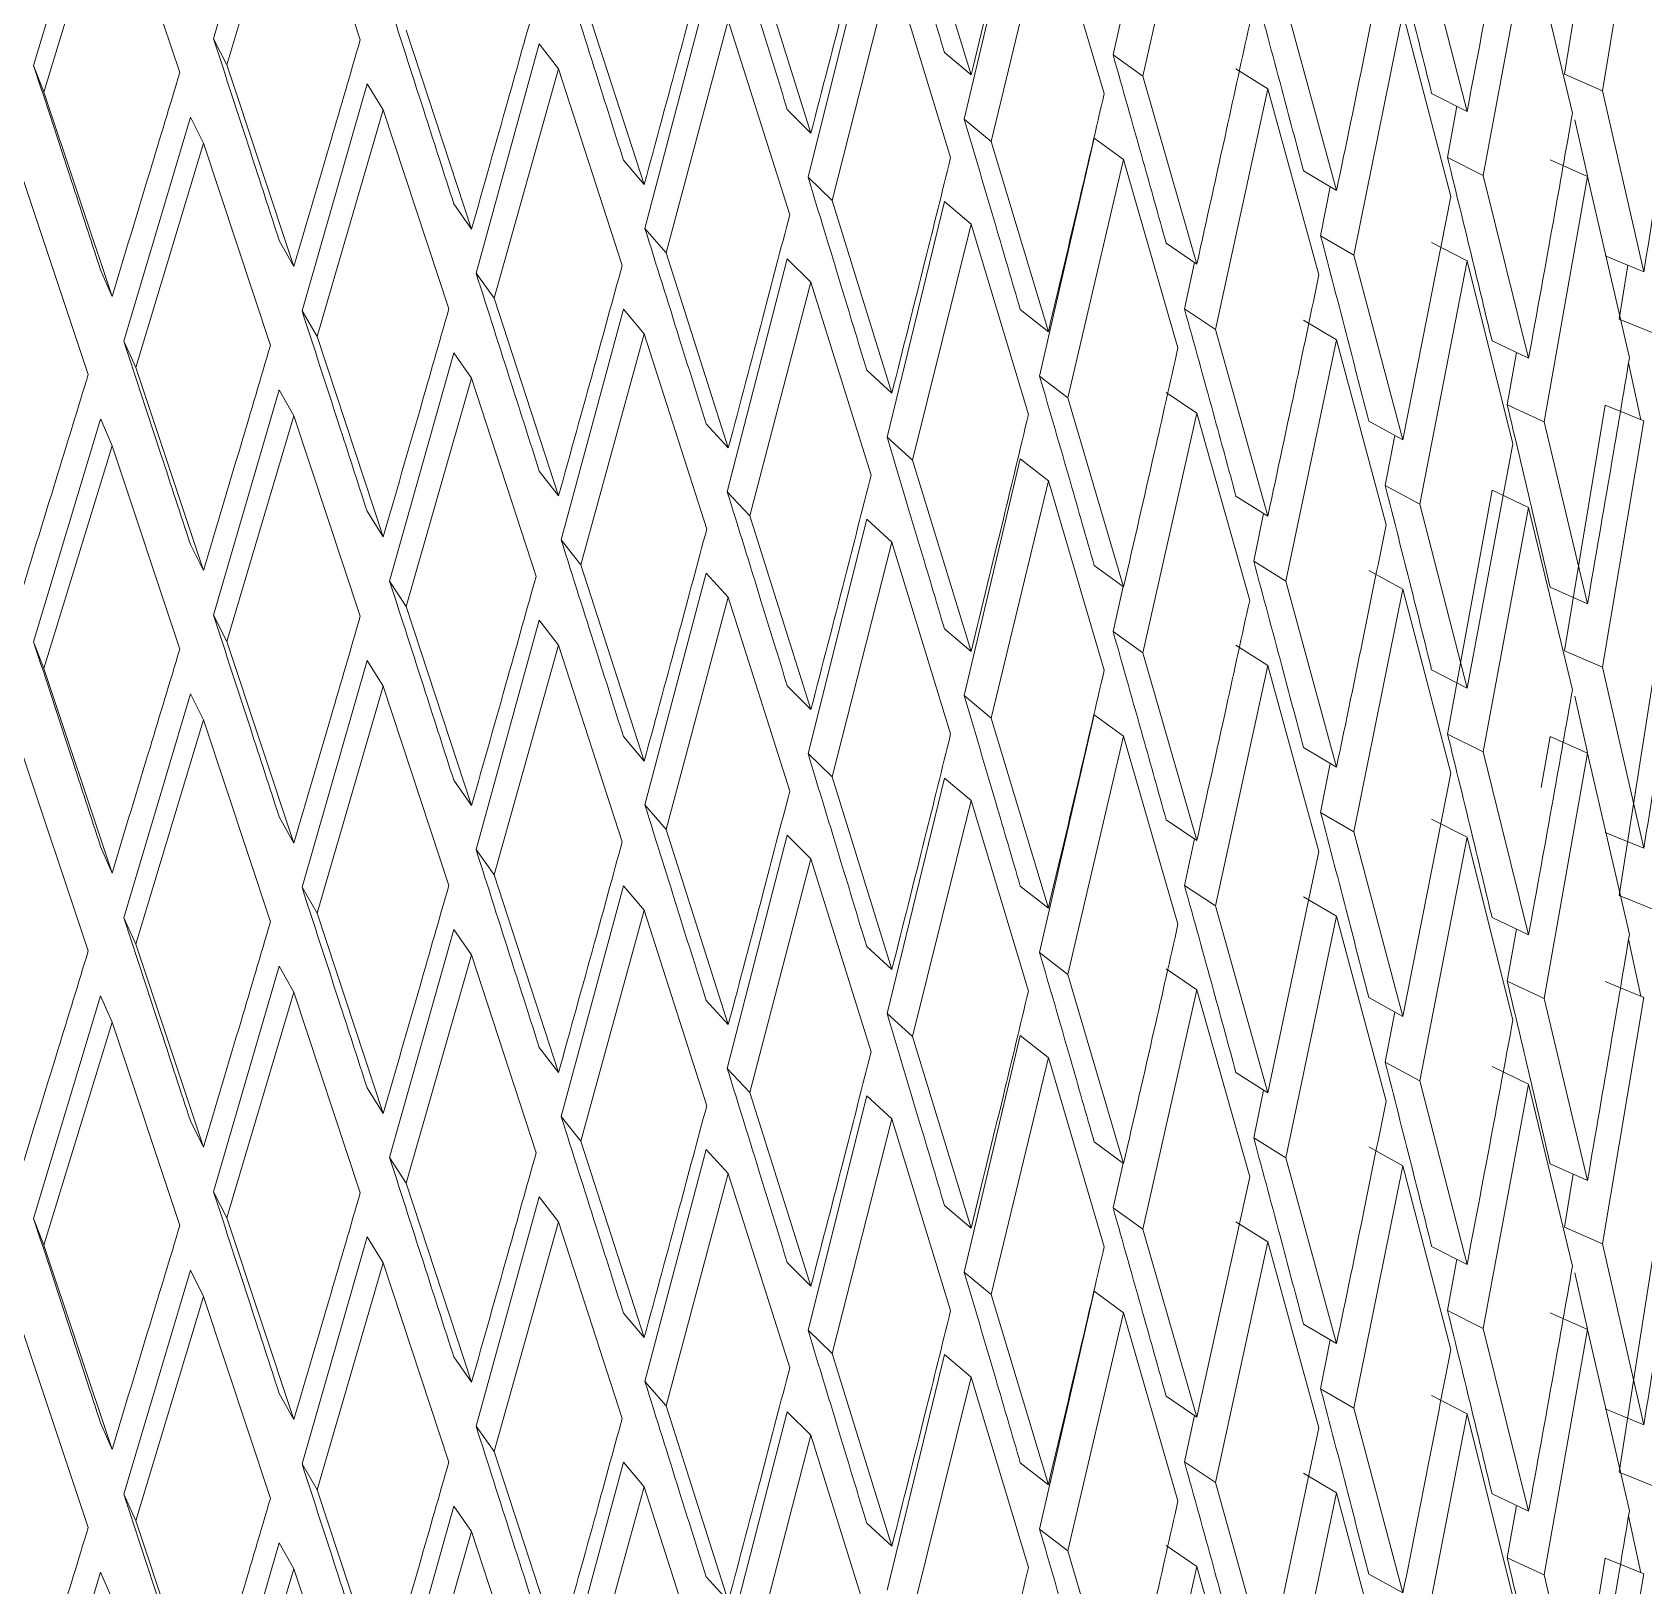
# Model space of a CAD drawing. Header units: centimetres. Extents: x -13594 to 4017, y -3206 to 1780.
# Drawn here: x 760.57 to 772.21, y -2015.4 to -2004.18 of the extents above; entities that cross this region are included whole.
import ezdxf

# ---------------------------------------------------------------- set-up
doc = ezdxf.new("R2010")
doc.units = ezdxf.units.CM

msp = doc.modelspace()

# ---------------------------------------------------------------- linework, layer by layer
at = {"color": 7, "linetype": 'Continuous', "lineweight": 0}
for p, q in [((761.876, -2004.225), (762.351, -2002.596)), ((760.576, -2004.418), (761.06, -2002.809)), ((762.457, -2002.783), (761.973, -2004.414)), ((762.937, -2004.233), (762.457, -2002.783)), ((768.983, -2002.766), (768.592, -2004.496)), ((772.213, -2002.821), (771.914, -2004.601)), ((761.143, -2003), (760.649, -2004.611)), ((761.633, -2004.47), (761.143, -2003)), ((766.929, -2003.104), (767.351, -2004.487)), ((767.302, -2004.806), (767.707, -2003.095)), ((767.91, -2003.254), (767.497, -2004.968)), ((768.314, -2004.622), (767.909, -2003.254)), ((770.595, -2003.423), (770.936, -2004.751)), ((765.753, -2003.507), (766.194, -2004.907)), ((766.173, -2005.225), (766.597, -2003.531)), ((771.381, -2003.447), (771.053, -2005.213)), ((771.698, -2004.763), (771.381, -2003.447)), ((766.779, -2003.698), (766.347, -2005.394)), ((767.204, -2005.083), (766.779, -2003.698)), ((764.531, -2003.86), (764.989, -2005.279)), ((764.994, -2005.596), (765.436, -2003.92)), ((769.626, -2003.98), (769.993, -2005.322)), ((765.597, -2004.094), (765.148, -2005.773)), ((766.041, -2005.497), (765.597, -2004.094)), ((768.378, -2004.342), (768.45, -2004.018)), ((770.473, -2004.037), (770.119, -2005.79)), ((770.818, -2005.366), (770.473, -2004.037)), ((771.641, -2004.482), (771.704, -2004.097)), ((761.876, -2004.225), (761.973, -2004.414)), ((763.269, -2004.163), (763.741, -2005.601)), ((763.774, -2005.919), (764.231, -2004.261)), ((764.37, -2004.442), (764.231, -2004.261)), ((767.351, -2004.487), (767.159, -2004.324)), ((768.378, -2004.342), (768.592, -2004.496)), ((760.576, -2004.418), (760.65, -2004.611)), ((761.973, -2004.414), (762.457, -2005.871)), ((764.37, -2004.442), (763.905, -2006.101)), ((764.83, -2005.863), (764.37, -2004.442)), ((769.496, -2004.588), (769.266, -2004.442)), ((762.516, -2006.191), (762.986, -2004.552)), ((763.103, -2004.738), (762.986, -2004.552)), ((768.592, -2004.496), (768.983, -2005.854)), ((769.496, -2004.588), (769.117, -2006.326)), ((769.866, -2005.932), (769.496, -2004.588)), ((771.641, -2004.482), (771.914, -2004.601)), ((760.649, -2004.611), (761.143, -2006.088)), ((770.936, -2004.751), (770.68, -2004.62)), ((771.914, -2004.601), (772.213, -2005.909)), ((761.229, -2006.411), (761.709, -2004.792)), ((761.803, -2004.981), (761.709, -2004.792)), ((763.103, -2004.738), (762.625, -2006.378)), ((763.577, -2006.178), (763.103, -2004.738)), ((766.194, -2004.907), (766.023, -2004.736)), ((767.302, -2004.806), (767.497, -2004.968)), ((770.795, -2005.084), (770.863, -2004.713)), ((771.715, -2004.811), (771.807, -2005.217)), ((767.847, -2006.663), (768.242, -2004.944)), ((768.454, -2005.099), (768.242, -2004.944)), ((761.803, -2004.981), (761.314, -2006.602)), ((762.288, -2006.441), (761.803, -2004.981)), ((767.497, -2004.968), (767.91, -2006.342)), ((760.971, -2006.651), (760.477, -2005.171)), ((764.989, -2005.279), (764.839, -2005.102)), ((768.454, -2005.099), (768.052, -2006.821)), ((768.847, -2006.458), (768.454, -2005.099)), ((770.795, -2005.084), (771.053, -2005.213)), ((771.807, -2005.221), (771.536, -2005.101)), ((766.173, -2005.225), (766.347, -2005.394)), ((769.993, -2005.322), (769.754, -2005.181)), ((771.053, -2005.213), (771.381, -2006.534)), ((771.807, -2005.221), (771.493, -2006.994)), ((772.11, -2006.531), (771.807, -2005.221)), ((766.347, -2005.394), (766.779, -2006.786)), ((766.744, -2007.104), (767.159, -2005.402)), ((767.351, -2005.565), (767.159, -2005.402)), ((769.878, -2005.65), (769.948, -2005.296)), ((770.473, -2007.124), (770.818, -2005.366)), ((763.741, -2005.601), (763.613, -2005.418)), ((764.994, -2005.596), (765.148, -2005.773)), ((767.351, -2005.565), (766.929, -2007.27)), ((767.766, -2006.941), (767.351, -2005.565)), ((762.457, -2005.871), (762.351, -2005.683)), ((768.983, -2005.854), (768.762, -2005.703)), ((769.878, -2005.65), (770.119, -2005.79)), ((770.936, -2005.829), (770.68, -2005.698)), ((765.148, -2005.773), (765.597, -2007.182)), ((765.589, -2007.5), (766.023, -2005.815)), ((766.194, -2005.985), (766.023, -2005.815)), ((768.894, -2006.177), (768.966, -2005.842)), ((770.119, -2005.79), (770.473, -2007.124)), ((770.936, -2005.829), (770.595, -2007.589)), ((771.267, -2007.152), (770.936, -2005.829)), ((772.213, -2005.909), (771.935, -2005.794)), ((772.035, -2006.251), (772.097, -2005.861)), ((761.143, -2006.088), (761.06, -2005.896)), ((763.774, -2005.919), (763.905, -2006.101)), ((766.194, -2005.985), (765.753, -2007.673)), ((766.629, -2007.379), (766.194, -2005.985)), ((763.905, -2006.101), (764.37, -2007.529)), ((762.516, -2006.191), (762.625, -2006.378)), ((764.389, -2007.847), (764.839, -2006.18)), ((764.989, -2006.357), (764.839, -2006.18)), ((767.91, -2006.342), (767.707, -2006.183)), ((768.894, -2006.177), (769.117, -2006.326)), ((769.117, -2006.326), (769.496, -2007.676)), ((769.993, -2006.4), (769.754, -2006.259)), ((772.035, -2006.251), (772.315, -2006.364)), ((761.229, -2006.411), (761.314, -2006.602)), ((762.625, -2006.378), (763.103, -2007.825)), ((764.989, -2006.357), (764.531, -2008.026)), ((765.441, -2007.769), (764.989, -2006.357)), ((769.993, -2006.4), (769.626, -2008.146)), ((770.351, -2007.737), (769.993, -2006.4)), ((771.381, -2006.534), (771.117, -2006.409)), ((763.149, -2008.144), (763.613, -2006.496)), ((763.741, -2006.679), (763.613, -2006.496)), ((771.227, -2006.87), (771.293, -2006.493)), ((772.104, -2006.567), (772.192, -2006.978)), ((761.314, -2006.602), (761.803, -2008.069)), ((763.741, -2006.679), (763.269, -2008.329)), ((764.208, -2008.11), (763.741, -2006.679)), ((766.779, -2006.786), (766.597, -2006.619)), ((767.847, -2006.663), (768.052, -2006.821)), ((761.876, -2008.391), (762.351, -2006.762)), ((762.457, -2006.949), (762.351, -2006.762)), ((768.983, -2006.932), (768.762, -2006.781)), ((768.052, -2006.821), (768.454, -2008.186)), ((771.227, -2006.87), (771.493, -2006.994)), ((771.641, -2008.648), (771.935, -2006.872)), ((772.213, -2006.987), (771.935, -2006.872)), ((760.576, -2008.584), (761.06, -2006.975)), ((761.143, -2007.166), (761.061, -2006.975)), ((762.457, -2006.949), (761.973, -2008.58)), ((762.937, -2008.399), (762.457, -2006.949)), ((765.597, -2007.182), (765.436, -2007.008)), ((768.983, -2006.932), (768.592, -2008.662)), ((769.365, -2008.284), (768.983, -2006.932)), ((770.473, -2007.124), (770.226, -2006.988)), ((771.493, -2006.994), (771.807, -2008.309)), ((772.213, -2006.987), (771.914, -2008.767)), ((766.744, -2007.104), (766.929, -2007.27)), ((770.345, -2007.454), (770.414, -2007.092)), ((770.936, -2008.917), (771.267, -2007.152)), ((761.143, -2007.166), (760.649, -2008.777)), ((761.633, -2008.636), (761.143, -2007.166)), ((766.929, -2007.27), (767.351, -2008.653)), ((767.302, -2008.972), (767.707, -2007.261)), ((767.91, -2007.42), (767.707, -2007.261)), ((764.37, -2007.529), (764.231, -2007.349)), ((765.589, -2007.5), (765.753, -2007.673)), ((767.91, -2007.42), (767.497, -2009.134)), ((768.314, -2008.788), (767.91, -2007.42)), ((770.345, -2007.454), (770.595, -2007.589)), ((770.795, -2009.25), (771.117, -2007.487)), ((771.381, -2007.613), (771.117, -2007.487)), ((769.496, -2007.676), (769.266, -2007.53)), ((770.595, -2007.589), (770.936, -2008.917)), ((771.381, -2007.613), (771.053, -2009.379)), ((771.698, -2008.929), (771.381, -2007.613)), ((763.103, -2007.825), (762.986, -2007.64)), ((765.753, -2007.673), (766.194, -2009.073)), ((766.173, -2009.391), (766.597, -2007.697)), ((766.779, -2007.864), (766.597, -2007.697)), ((769.394, -2008.001), (769.465, -2007.656)), ((764.389, -2007.847), (764.531, -2008.026)), ((761.803, -2008.069), (761.709, -2007.879)), ((766.779, -2007.864), (766.347, -2009.56)), ((767.204, -2009.249), (766.779, -2007.864)), ((764.531, -2008.026), (764.989, -2009.445)), ((764.994, -2009.762), (765.436, -2008.086)), ((765.597, -2008.26), (765.436, -2008.086)), ((768.454, -2008.186), (768.242, -2008.031)), ((769.394, -2008.001), (769.626, -2008.146)), ((770.473, -2008.203), (770.226, -2008.067)), ((763.149, -2008.144), (763.269, -2008.329)), ((768.378, -2008.508), (768.45, -2008.184)), ((769.626, -2008.146), (769.993, -2009.488)), ((770.473, -2008.203), (770.119, -2009.956)), ((770.818, -2009.532), (770.473, -2008.203)), ((771.807, -2008.309), (771.536, -2008.189)), ((765.597, -2008.26), (765.148, -2009.939)), ((766.041, -2009.663), (765.597, -2008.26)), ((761.876, -2008.391), (761.973, -2008.58)), ((763.269, -2008.329), (763.741, -2009.767)), ((763.774, -2010.085), (764.231, -2008.427)), ((764.37, -2008.608), (764.231, -2008.427)), ((767.351, -2008.653), (767.159, -2008.49)), ((768.378, -2008.508), (768.592, -2008.662)), ((760.576, -2008.584), (760.65, -2008.777)), ((761.973, -2008.58), (762.457, -2010.037)), ((764.37, -2008.608), (763.905, -2010.267)), ((764.83, -2010.029), (764.37, -2008.608)), ((768.592, -2008.662), (768.983, -2010.02)), ((769.496, -2008.754), (769.266, -2008.608)), ((771.641, -2008.648), (771.914, -2008.767)), ((772.035, -2010.417), (772.315, -2008.636)), ((760.649, -2008.777), (761.143, -2010.254)), ((762.516, -2010.357), (762.986, -2008.718)), ((763.103, -2008.904), (762.986, -2008.718)), ((769.496, -2008.754), (769.117, -2010.492)), ((769.866, -2010.098), (769.496, -2008.754)), ((770.936, -2008.917), (770.68, -2008.786)), ((771.914, -2008.767), (772.213, -2010.075)), ((763.103, -2008.904), (762.625, -2010.544)), ((763.577, -2010.344), (763.103, -2008.904)), ((766.194, -2009.073), (766.023, -2008.902)), ((761.229, -2010.577), (761.709, -2008.958)), ((761.803, -2009.147), (761.709, -2008.958)), ((767.302, -2008.972), (767.497, -2009.134)), ((771.715, -2008.977), (771.807, -2009.383)), ((767.497, -2009.134), (767.91, -2010.508)), ((767.847, -2010.829), (768.242, -2009.11)), ((768.454, -2009.265), (768.242, -2009.11)), ((761.803, -2009.147), (761.314, -2010.768)), ((762.288, -2010.607), (761.803, -2009.147)), ((770.795, -2009.25), (771.053, -2009.379)), ((760.971, -2010.817), (760.477, -2009.337)), ((764.989, -2009.445), (764.839, -2009.268)), ((768.454, -2009.265), (768.052, -2010.987)), ((768.847, -2010.624), (768.454, -2009.265)), ((769.993, -2009.488), (769.754, -2009.347)), ((771.471, -2009.636), (771.536, -2009.267)), ((771.807, -2009.387), (771.536, -2009.267)), ((766.173, -2009.391), (766.347, -2009.56)), ((769.878, -2009.816), (769.948, -2009.462)), ((771.053, -2009.379), (771.381, -2010.7)), ((771.807, -2009.387), (771.493, -2011.16)), ((772.11, -2010.697), (771.807, -2009.387)), ((763.741, -2009.767), (763.613, -2009.584)), ((766.347, -2009.56), (766.779, -2010.952)), ((766.744, -2011.27), (767.159, -2009.568)), ((767.351, -2009.731), (767.159, -2009.568)), ((770.473, -2011.29), (770.818, -2009.532)), ((764.994, -2009.762), (765.148, -2009.939)), ((767.351, -2009.731), (766.929, -2011.436)), ((767.766, -2011.107), (767.351, -2009.731)), ((769.878, -2009.816), (770.119, -2009.956)), ((762.457, -2010.037), (762.351, -2009.849)), ((765.148, -2009.939), (765.597, -2011.348)), ((768.983, -2010.02), (768.762, -2009.869)), ((770.936, -2009.995), (770.68, -2009.864)), ((761.143, -2010.254), (761.06, -2010.062)), ((765.589, -2011.666), (766.023, -2009.981)), ((766.194, -2010.151), (766.023, -2009.981)), ((768.894, -2010.343), (768.966, -2010.008)), ((770.119, -2009.956), (770.473, -2011.29)), ((770.936, -2009.995), (770.595, -2011.755)), ((771.267, -2011.318), (770.936, -2009.995)), ((772.213, -2010.075), (771.935, -2009.96)), ((763.774, -2010.085), (763.905, -2010.267)), ((766.194, -2010.151), (765.753, -2011.839)), ((766.629, -2011.545), (766.194, -2010.151)), ((769.496, -2011.842), (769.866, -2010.098)), ((763.905, -2010.267), (764.37, -2011.695)), ((762.516, -2010.357), (762.625, -2010.544)), ((764.389, -2012.013), (764.839, -2010.346)), ((764.989, -2010.523), (764.839, -2010.346)), ((767.91, -2010.508), (767.707, -2010.349)), ((768.894, -2010.343), (769.117, -2010.492)), ((772.035, -2010.417), (772.315, -2010.53)), ((764.989, -2010.523), (764.531, -2012.192)), ((765.441, -2011.935), (764.989, -2010.523)), ((769.117, -2010.492), (769.496, -2011.842)), ((769.993, -2010.566), (769.754, -2010.425)), ((761.229, -2010.577), (761.314, -2010.768)), ((762.625, -2010.544), (763.103, -2011.991)), ((769.993, -2010.566), (769.626, -2012.312)), ((770.351, -2011.903), (769.993, -2010.566)), ((771.381, -2010.7), (771.117, -2010.575)), ((761.314, -2010.768), (761.803, -2012.235)), ((763.149, -2012.31), (763.613, -2010.662)), ((763.741, -2010.845), (763.613, -2010.662)), ((771.227, -2011.036), (771.293, -2010.659)), ((772.104, -2010.733), (772.192, -2011.144)), ((763.741, -2010.845), (763.269, -2012.495)), ((764.208, -2012.276), (763.741, -2010.845)), ((766.779, -2010.952), (766.597, -2010.785)), ((767.847, -2010.829), (768.052, -2010.987)), ((761.876, -2012.557), (762.351, -2010.928)), ((762.457, -2011.115), (762.351, -2010.928)), ((768.052, -2010.987), (768.454, -2012.352)), ((768.983, -2011.098), (768.762, -2010.947)), ((762.457, -2011.115), (761.973, -2012.746)), ((762.937, -2012.565), (762.457, -2011.115)), ((768.983, -2011.098), (768.592, -2012.828)), ((769.365, -2012.45), (768.983, -2011.098)), ((771.227, -2011.036), (771.493, -2011.16)), ((772.213, -2011.153), (771.935, -2011.038)), ((760.576, -2012.75), (761.06, -2011.141)), ((761.143, -2011.332), (761.06, -2011.141)), ((765.597, -2011.348), (765.436, -2011.174)), ((770.473, -2011.29), (770.226, -2011.154)), ((771.493, -2011.16), (771.807, -2012.475)), ((772.213, -2011.153), (771.914, -2012.933)), ((761.143, -2011.332), (760.649, -2012.943)), ((761.633, -2012.802), (761.143, -2011.332)), ((766.744, -2011.27), (766.929, -2011.436)), ((770.345, -2011.621), (770.414, -2011.258)), ((766.929, -2011.436), (767.351, -2012.819)), ((767.302, -2013.138), (767.707, -2011.427)), ((767.909, -2011.586), (767.707, -2011.427)), ((764.37, -2011.695), (764.231, -2011.515)), ((765.589, -2011.666), (765.753, -2011.839)), ((767.91, -2011.586), (767.497, -2013.3)), ((768.314, -2012.954), (767.91, -2011.586)), ((769.496, -2011.842), (769.266, -2011.696)), ((770.345, -2011.621), (770.595, -2011.755)), ((771.381, -2011.779), (771.117, -2011.653)), ((763.103, -2011.991), (762.986, -2011.806)), ((770.595, -2011.755), (770.936, -2013.083)), ((771.381, -2011.779), (771.053, -2013.545)), ((771.698, -2013.094), (771.381, -2011.779)), ((765.753, -2011.839), (766.194, -2013.239)), ((766.173, -2013.557), (766.597, -2011.863)), ((766.779, -2012.03), (766.597, -2011.863)), ((769.394, -2012.167), (769.465, -2011.822)), ((761.803, -2012.235), (761.709, -2012.045)), ((764.389, -2012.013), (764.531, -2012.192)), ((766.779, -2012.03), (766.347, -2013.726)), ((767.204, -2013.415), (766.779, -2012.03)), ((764.531, -2012.192), (764.989, -2013.611)), ((764.994, -2013.928), (765.436, -2012.252)), ((765.597, -2012.426), (765.436, -2012.252)), ((768.454, -2012.352), (768.242, -2012.197)), ((769.394, -2012.167), (769.626, -2012.312)), ((770.473, -2012.369), (770.226, -2012.233)), ((763.149, -2012.31), (763.269, -2012.495)), ((768.378, -2012.674), (768.45, -2012.35)), ((769.626, -2012.312), (769.993, -2013.654)), ((770.473, -2012.369), (770.119, -2014.122)), ((770.818, -2013.698), (770.473, -2012.369)), ((771.807, -2012.475), (771.536, -2012.355)), ((763.269, -2012.495), (763.741, -2013.933)), ((765.597, -2012.426), (765.148, -2014.105)), ((766.041, -2013.829), (765.597, -2012.426)), ((768.983, -2014.185), (769.365, -2012.45)), ((771.641, -2012.814), (771.704, -2012.429)), ((761.876, -2012.557), (761.973, -2012.746)), ((763.774, -2014.251), (764.231, -2012.593)), ((764.37, -2012.774), (764.231, -2012.593)), ((761.973, -2012.746), (762.457, -2014.203)), ((767.351, -2012.819), (767.159, -2012.656)), ((768.378, -2012.674), (768.592, -2012.828)), ((760.576, -2012.75), (760.649, -2012.943)), ((764.37, -2012.774), (763.905, -2014.433)), ((764.83, -2014.195), (764.37, -2012.774)), ((768.592, -2012.828), (768.983, -2014.185)), ((769.496, -2012.92), (769.266, -2012.774)), ((771.641, -2012.814), (771.914, -2012.933)), ((772.035, -2014.583), (772.315, -2012.802)), ((760.649, -2012.943), (761.143, -2014.42)), ((762.516, -2014.523), (762.986, -2012.884)), ((763.103, -2013.07), (762.986, -2012.884)), ((769.496, -2012.92), (769.117, -2014.658)), ((769.866, -2014.264), (769.496, -2012.92)), ((770.936, -2013.083), (770.68, -2012.952)), ((771.914, -2012.933), (772.213, -2014.241)), ((763.103, -2013.07), (762.625, -2014.71)), ((763.577, -2014.51), (763.103, -2013.07)), ((766.194, -2013.239), (766.023, -2013.068)), ((770.795, -2013.416), (770.863, -2013.045)), ((761.229, -2014.743), (761.709, -2013.124)), ((761.803, -2013.313), (761.709, -2013.124)), ((767.302, -2013.138), (767.497, -2013.3)), ((771.715, -2013.143), (771.807, -2013.549)), ((761.803, -2013.313), (761.314, -2014.934)), ((762.288, -2014.773), (761.803, -2013.313)), ((767.497, -2013.3), (767.91, -2014.674)), ((767.847, -2014.995), (768.242, -2013.276)), ((768.454, -2013.431), (768.242, -2013.276)), ((764.989, -2013.611), (764.839, -2013.434)), ((768.454, -2013.431), (768.052, -2015.153)), ((768.847, -2014.79), (768.454, -2013.431)), ((770.795, -2013.416), (771.053, -2013.545)), ((771.807, -2013.553), (771.536, -2013.433)), ((760.971, -2014.983), (760.477, -2013.503)), ((766.173, -2013.557), (766.347, -2013.726)), ((769.993, -2013.654), (769.754, -2013.513)), ((771.053, -2013.545), (771.381, -2014.866)), ((771.807, -2013.553), (771.493, -2015.326)), ((772.11, -2014.863), (771.807, -2013.553)), ((769.878, -2013.982), (769.948, -2013.628)), ((763.741, -2013.933), (763.613, -2013.75)), ((766.347, -2013.726), (766.779, -2015.118)), ((766.744, -2015.436), (767.159, -2013.734)), ((767.351, -2013.897), (767.159, -2013.734)), ((767.351, -2013.897), (766.929, -2015.602)), ((767.766, -2015.273), (767.351, -2013.897)), ((762.457, -2014.203), (762.351, -2014.015)), ((764.994, -2013.928), (765.148, -2014.105)), ((769.878, -2013.982), (770.119, -2014.122)), ((765.148, -2014.105), (765.597, -2015.514)), ((768.983, -2014.185), (768.762, -2014.035)), ((770.119, -2014.122), (770.473, -2015.456)), ((770.936, -2014.161), (770.68, -2014.03)), ((772.213, -2014.241), (771.935, -2014.126)), ((761.143, -2014.42), (761.06, -2014.228)), ((763.774, -2014.251), (763.905, -2014.433)), ((765.589, -2015.832), (766.023, -2014.147)), ((766.194, -2014.317), (766.023, -2014.147)), ((768.894, -2014.509), (768.966, -2014.174)), ((770.936, -2014.161), (770.595, -2015.921)), ((771.267, -2015.484), (770.936, -2014.161)), ((766.194, -2014.317), (765.753, -2016.005)), ((766.629, -2015.711), (766.194, -2014.317)), ((769.496, -2016.008), (769.866, -2014.264)), ((763.905, -2014.433), (764.37, -2015.861)), ((762.516, -2014.523), (762.625, -2014.71)), ((764.389, -2016.179), (764.839, -2014.512)), ((764.989, -2014.689), (764.839, -2014.512)), ((767.91, -2014.674), (767.707, -2014.515)), ((768.894, -2014.509), (769.117, -2014.658)), ((769.993, -2014.732), (769.754, -2014.591)), ((772.035, -2014.583), (772.315, -2014.696)), ((762.625, -2014.71), (763.103, -2016.157)), ((764.989, -2014.689), (764.531, -2016.358)), ((765.441, -2016.101), (764.989, -2014.689)), ((769.117, -2014.658), (769.496, -2016.008)), ((761.229, -2014.743), (761.314, -2014.934)), ((763.149, -2016.476), (763.613, -2014.828)), ((763.741, -2015.011), (763.613, -2014.828)), ((769.993, -2014.732), (769.626, -2016.478)), ((770.351, -2016.069), (769.993, -2014.732)), ((771.381, -2014.866), (771.117, -2014.741)), ((771.227, -2015.202), (771.293, -2014.825)), ((761.314, -2014.934), (761.803, -2016.401)), ((766.779, -2015.118), (766.597, -2014.951)), ((772.104, -2014.899), (772.192, -2015.31)), ((763.741, -2015.011), (763.269, -2016.661)), ((764.208, -2016.442), (763.741, -2015.011)), ((767.847, -2014.995), (768.052, -2015.153)), ((761.876, -2016.723), (762.351, -2015.094)), ((762.457, -2015.281), (762.351, -2015.094)), ((768.052, -2015.153), (768.454, -2016.518)), ((768.983, -2015.264), (768.762, -2015.113)), ((760.576, -2016.916), (761.06, -2015.307)), ((761.143, -2015.498), (761.06, -2015.307)), ((762.457, -2015.281), (761.973, -2016.912)), ((762.937, -2016.731), (762.457, -2015.281)), ((768.983, -2015.264), (768.592, -2016.994)), ((769.365, -2016.616), (768.983, -2015.264)), ((771.227, -2015.202), (771.493, -2015.326)), ((771.641, -2016.98), (771.935, -2015.204)), ((772.213, -2015.319), (771.935, -2015.204)), ((765.597, -2015.514), (765.436, -2015.34)), ((770.473, -2015.456), (770.226, -2015.32)), ((771.493, -2015.326), (771.807, -2016.641)), ((772.213, -2015.319), (771.914, -2017.099))]:
    msp.add_line(p, q, dxfattribs=at)
for points, knots in [([(439.352, -2215.508), (442.193, -2214.683), (448.094, -2212.969), (457.133, -2209.887), (466.439, -2206.38), (475.79, -2202.486), (485.172, -2198.221), (494.577, -2193.586), (503.994, -2188.587), (513.413, -2183.23), (522.824, -2177.521), (532.217, -2171.466), (541.582, -2165.073), (550.909, -2158.347), (560.189, -2151.297), (569.412, -2143.93), (578.569, -2136.255), (587.648, -2128.278), (596.643, -2120.01), (605.542, -2111.459), (614.336, -2102.633), (623.017, -2093.544), (631.575, -2084.199), (640.002, -2074.61), (648.288, -2064.786), (656.425, -2054.738), (664.405, -2044.476), (672.218, -2034.012), (679.857, -2023.356), (687.314, -2012.52), (694.581, -2001.516), (701.65, -1990.354), (708.514, -1979.047), (715.165, -1967.607), (721.598, -1956.045), (727.803, -1944.375), (733.776, -1932.608), (739.51, -1920.756), (744.999, -1908.833), (750.236, -1896.851), (755.217, -1884.822), (759.935, -1872.76), (764.387, -1860.676), (768.566, -1848.584), (772.47, -1836.496), (776.092, -1824.425), (779.43, -1812.384), (782.48, -1800.385), (785.238, -1788.441), (787.702, -1776.565), (789.867, -1764.769), (791.733, -1753.065), (793.297, -1741.466), (794.556, -1729.984), (795.51, -1718.631), (796.156, -1707.42), (796.495, -1696.361), (796.524, -1685.467), (796.245, -1674.749), (795.655, -1664.219), (794.758, -1653.887), (793.55, -1643.768), (792.042, -1633.864), (790.2, -1624.215), (788.706, -1617.284), (787.734, -1613.651), (787.579, -1613.07)], [0, 0, 0, 0, 0.014701, 0.030542, 0.046388, 0.062238, 0.078091, 0.093946, 0.109801, 0.125657, 0.141512, 0.157366, 0.173219, 0.189071, 0.204921, 0.22077, 0.236616, 0.252461, 0.268304, 0.284146, 0.299986, 0.315824, 0.331661, 0.347496, 0.36333, 0.379163, 0.394996, 0.410827, 0.426657, 0.442487, 0.458316, 0.474145, 0.489974, 0.505802, 0.521631, 0.537459, 0.553288, 0.569118, 0.584948, 0.600778, 0.616609, 0.632441, 0.648275, 0.664109, 0.679945, 0.695782, 0.71162, 0.72746, 0.743302, 0.759146, 0.774992, 0.79084, 0.806689, 0.822541, 0.838395, 0.85425, 0.870107, 0.885966, 0.901826, 0.917687, 0.933548, 0.949409, 0.965268, 0.981126, 0.99698, 1, 1, 1, 1]), ([(767.351, -2004.487), (767.429, -2004.168), (767.569, -2003.598), (767.706, -2003.027), (767.766, -2002.775)], [0, 0, 0, 0, 0.56, 1, 1, 1, 1]), ([(766.744, -2002.938), (766.822, -2003.197), (766.961, -2003.66), (767.099, -2004.121), (767.159, -2004.324)], [0, 0, 0, 0, 0.56, 1, 1, 1, 1]), ([(770.936, -2004.751), (770.999, -2004.422), (771.11, -2003.834), (771.219, -2003.245), (771.267, -2002.986)], [0, 0, 0, 0, 0.56, 1, 1, 1, 1]), ([(766.194, -2004.907), (766.276, -2004.591), (766.422, -2004.027), (766.566, -2003.462), (766.629, -2003.213)], [0, 0, 0, 0, 0.56, 1, 1, 1, 1]), ([(770.345, -2003.289), (770.408, -2003.537), (770.521, -2003.982), (770.632, -2004.425), (770.68, -2004.62)], [0, 0, 0, 0, 0.56, 1, 1, 1, 1]), ([(765.589, -2003.334), (765.671, -2003.596), (765.816, -2004.064), (765.96, -2004.531), (766.023, -2004.736)], [0, 0, 0, 0, 0.5599999, 1, 1, 1, 1]), ([(764.989, -2005.279), (765.074, -2004.967), (765.225, -2004.409), (765.375, -2003.849), (765.441, -2003.603)], [0, 0, 0, 0, 0.5599999, 1, 1, 1, 1]), ([(769.993, -2005.322), (770.061, -2004.996), (770.181, -2004.413), (770.299, -2003.828), (770.351, -2003.571)], [0, 0, 0, 0, 0.56, 1, 1, 1, 1]), ([(764.389, -2003.681), (764.473, -2003.947), (764.624, -2004.421), (764.773, -2004.894), (764.839, -2005.102)], [0, 0, 0, 0, 0.56, 1, 1, 1, 1]), ([(769.394, -2003.835), (769.462, -2004.087), (769.583, -2004.536), (769.702, -2004.984), (769.754, -2005.181)], [0, 0, 0, 0, 0.56, 1, 1, 1, 1]), ([(763.149, -2003.978), (763.236, -2004.248), (763.391, -2004.728), (763.545, -2005.207), (763.613, -2005.418)], [0, 0, 0, 0, 0.56, 1, 1, 1, 1]), ([(763.741, -2005.601), (763.829, -2005.292), (763.985, -2004.74), (764.14, -2004.187), (764.208, -2003.944)], [0, 0, 0, 0, 0.56, 1, 1, 1, 1]), ([(768.983, -2005.854), (769.055, -2005.53), (769.183, -2004.952), (769.309, -2004.373), (769.365, -2004.118)], [0, 0, 0, 0, 0.5599999, 1, 1, 1, 1]), ([(772.213, -2005.909), (772.268, -2005.576), (772.366, -2004.982), (772.46, -2004.386), (772.502, -2004.124)], [0, 0, 0, 0, 0.5599999, 1, 1, 1, 1]), ([(761.876, -2004.225), (761.965, -2004.497), (762.124, -2004.984), (762.282, -2005.47), (762.351, -2005.683)], [0, 0, 0, 0, 0.5599999, 1, 1, 1, 1]), ([(762.457, -2005.871), (762.547, -2005.566), (762.707, -2005.021), (762.867, -2004.474), (762.937, -2004.233)], [0, 0, 0, 0, 0.56, 1, 1, 1, 1]), ([(768.378, -2004.342), (768.45, -2004.596), (768.579, -2005.051), (768.706, -2005.504), (768.762, -2005.703)], [0, 0, 0, 0, 0.56, 1, 1, 1, 1]), ([(760.576, -2004.418), (760.667, -2004.694), (760.828, -2005.188), (760.99, -2005.68), (761.06, -2005.896)], [0, 0, 0, 0, 0.56, 1, 1, 1, 1]), ([(761.143, -2006.088), (761.234, -2005.786), (761.398, -2005.248), (761.561, -2004.708), (761.633, -2004.47)], [0, 0, 0, 0, 0.56, 1, 1, 1, 1]), ([(767.91, -2006.342), (767.986, -2006.022), (768.121, -2005.449), (768.255, -2004.875), (768.314, -2004.622)], [0, 0, 0, 0, 0.56, 1, 1, 1, 1]), ([(767.302, -2004.806), (767.378, -2005.063), (767.514, -2005.523), (767.648, -2005.981), (767.707, -2006.183)], [0, 0, 0, 0, 0.56, 1, 1, 1, 1]), ([(771.381, -2006.534), (771.441, -2006.204), (771.548, -2005.614), (771.652, -2005.023), (771.698, -2004.763)], [0, 0, 0, 0, 0.56, 1, 1, 1, 1]), ([(766.779, -2006.786), (766.859, -2006.468), (767.002, -2005.902), (767.142, -2005.333), (767.204, -2005.083)], [0, 0, 0, 0, 0.56, 1, 1, 1, 1]), ([(770.795, -2005.084), (770.856, -2005.331), (770.964, -2005.774), (771.07, -2006.215), (771.117, -2006.409)], [0, 0, 0, 0, 0.56, 1, 1, 1, 1]), ([(766.173, -2005.225), (766.252, -2005.485), (766.395, -2005.951), (766.535, -2006.415), (766.597, -2006.619)], [0, 0, 0, 0, 0.56, 1, 1, 1, 1]), ([(765.597, -2007.182), (765.681, -2006.868), (765.829, -2006.307), (765.976, -2005.745), (766.041, -2005.497)], [0, 0, 0, 0, 0.56, 1, 1, 1, 1]), ([(764.994, -2005.596), (765.077, -2005.86), (765.225, -2006.332), (765.372, -2006.802), (765.436, -2007.008)], [0, 0, 0, 0, 0.56, 1, 1, 1, 1]), ([(769.878, -2005.65), (769.944, -2005.9), (770.061, -2006.347), (770.175, -2006.792), (770.226, -2006.988)], [0, 0, 0, 0, 0.56, 1, 1, 1, 1]), ([(764.37, -2007.529), (764.456, -2007.219), (764.61, -2006.664), (764.763, -2006.108), (764.83, -2005.863)], [0, 0, 0, 0, 0.56, 1, 1, 1, 1]), ([(763.774, -2005.919), (763.859, -2006.186), (764.012, -2006.664), (764.164, -2007.14), (764.231, -2007.349)], [0, 0, 0, 0, 0.56, 1, 1, 1, 1]), ([(769.496, -2007.676), (769.566, -2007.351), (769.69, -2006.77), (769.812, -2006.188), (769.866, -2005.932)], [0, 0, 0, 0, 0.56, 1, 1, 1, 1]), ([(762.516, -2006.191), (762.604, -2006.462), (762.761, -2006.946), (762.918, -2007.428), (762.986, -2007.64)], [0, 0, 0, 0, 0.56, 1, 1, 1, 1]), ([(763.103, -2007.825), (763.192, -2007.518), (763.35, -2006.97), (763.508, -2006.42), (763.577, -2006.178)], [0, 0, 0, 0, 0.56, 1, 1, 1, 1]), ([(768.894, -2006.177), (768.964, -2006.43), (769.089, -2006.882), (769.212, -2007.332), (769.266, -2007.53)], [0, 0, 0, 0, 0.56, 1, 1, 1, 1]), ([(761.229, -2006.411), (761.319, -2006.686), (761.479, -2007.176), (761.639, -2007.664), (761.709, -2007.879)], [0, 0, 0, 0, 0.56, 1, 1, 1, 1]), ([(761.803, -2008.069), (761.894, -2007.766), (762.056, -2007.224), (762.217, -2006.68), (762.288, -2006.441)], [0, 0, 0, 0, 0.56, 1, 1, 1, 1]), ([(768.454, -2008.186), (768.528, -2007.864), (768.66, -2007.289), (768.79, -2006.712), (768.847, -2006.458)], [0, 0, 0, 0, 0.56, 1, 1, 1, 1]), ([(771.807, -2008.309), (771.864, -2007.977), (771.966, -2007.385), (772.066, -2006.792), (772.11, -2006.531)], [0, 0, 0, 0, 0.56, 1, 1, 1, 1]), ([(760.477, -2008.259), (760.569, -2007.959), (760.734, -2007.424), (760.899, -2006.887), (760.971, -2006.651)], [0, 0, 0, 0, 0.56, 1, 1, 1, 1]), ([(767.847, -2006.663), (767.921, -2006.918), (768.054, -2007.375), (768.184, -2007.831), (768.242, -2008.031)], [0, 0, 0, 0, 0.56, 1, 1, 1, 1]), ([(771.227, -2006.87), (771.285, -2007.117), (771.389, -2007.557), (771.491, -2007.995), (771.536, -2008.189)], [0, 0, 0, 0, 0.56, 1, 1, 1, 1]), ([(767.351, -2008.653), (767.429, -2008.334), (767.569, -2007.764), (767.706, -2007.193), (767.766, -2006.941)], [0, 0, 0, 0, 0.5599999, 1, 1, 1, 1]), ([(766.744, -2007.104), (766.822, -2007.363), (766.961, -2007.826), (767.099, -2008.287), (767.159, -2008.49)], [0, 0, 0, 0, 0.56, 1, 1, 1, 1]), ([(766.194, -2009.073), (766.276, -2008.757), (766.422, -2008.193), (766.566, -2007.628), (766.629, -2007.379)], [0, 0, 0, 0, 0.56, 1, 1, 1, 1]), ([(765.589, -2007.5), (765.671, -2007.762), (765.816, -2008.23), (765.96, -2008.697), (766.023, -2008.902)], [0, 0, 0, 0, 0.56, 1, 1, 1, 1]), ([(770.345, -2007.454), (770.408, -2007.703), (770.521, -2008.148), (770.632, -2008.591), (770.68, -2008.786)], [0, 0, 0, 0, 0.56, 1, 1, 1, 1]), ([(769.993, -2009.488), (770.061, -2009.162), (770.181, -2008.579), (770.299, -2007.994), (770.351, -2007.737)], [0, 0, 0, 0, 0.56, 1, 1, 1, 1]), ([(764.389, -2007.847), (764.473, -2008.113), (764.624, -2008.587), (764.773, -2009.06), (764.839, -2009.268)], [0, 0, 0, 0, 0.56, 1, 1, 1, 1]), ([(764.989, -2009.445), (765.074, -2009.133), (765.225, -2008.575), (765.375, -2008.015), (765.441, -2007.769)], [0, 0, 0, 0, 0.56, 1, 1, 1, 1]), ([(769.394, -2008.001), (769.462, -2008.253), (769.583, -2008.702), (769.702, -2009.15), (769.754, -2009.347)], [0, 0, 0, 0, 0.56, 1, 1, 1, 1]), ([(763.149, -2008.144), (763.236, -2008.414), (763.391, -2008.894), (763.545, -2009.373), (763.613, -2009.584)], [0, 0, 0, 0, 0.56, 1, 1, 1, 1]), ([(763.741, -2009.767), (763.829, -2009.458), (763.985, -2008.906), (764.14, -2008.353), (764.208, -2008.11)], [0, 0, 0, 0, 0.56, 1, 1, 1, 1]), ([(768.983, -2010.02), (769.055, -2009.696), (769.183, -2009.118), (769.309, -2008.539), (769.365, -2008.284)], [0, 0, 0, 0, 0.56, 1, 1, 1, 1]), ([(772.213, -2010.075), (772.268, -2009.742), (772.366, -2009.148), (772.46, -2008.552), (772.502, -2008.29)], [0, 0, 0, 0, 0.56, 1, 1, 1, 1]), ([(761.876, -2008.391), (761.965, -2008.663), (762.124, -2009.15), (762.282, -2009.636), (762.351, -2009.849)], [0, 0, 0, 0, 0.56, 1, 1, 1, 1]), ([(762.457, -2010.037), (762.547, -2009.732), (762.707, -2009.187), (762.867, -2008.64), (762.937, -2008.399)], [0, 0, 0, 0, 0.56, 1, 1, 1, 1]), ([(768.378, -2008.508), (768.45, -2008.762), (768.579, -2009.217), (768.706, -2009.67), (768.762, -2009.869)], [0, 0, 0, 0, 0.56, 1, 1, 1, 1]), ([(760.576, -2008.584), (760.667, -2008.86), (760.828, -2009.354), (760.99, -2009.846), (761.06, -2010.062)], [0, 0, 0, 0, 0.56, 1, 1, 1, 1]), ([(761.143, -2010.254), (761.234, -2009.952), (761.398, -2009.414), (761.561, -2008.874), (761.633, -2008.636)], [0, 0, 0, 0, 0.56, 1, 1, 1, 1]), ([(767.91, -2010.508), (767.986, -2010.188), (768.121, -2009.615), (768.255, -2009.041), (768.314, -2008.788)], [0, 0, 0, 0, 0.56, 1, 1, 1, 1]), ([(767.302, -2008.972), (767.378, -2009.229), (767.514, -2009.689), (767.648, -2010.147), (767.707, -2010.349)], [0, 0, 0, 0, 0.56, 1, 1, 1, 1]), ([(771.381, -2010.7), (771.441, -2010.37), (771.548, -2009.78), (771.652, -2009.189), (771.698, -2008.929)], [0, 0, 0, 0, 0.56, 1, 1, 1, 1]), ([(766.779, -2010.952), (766.859, -2010.634), (767.002, -2010.068), (767.142, -2009.499), (767.204, -2009.249)], [0, 0, 0, 0, 0.56, 1, 1, 1, 1]), ([(770.795, -2009.25), (770.856, -2009.497), (770.964, -2009.94), (771.07, -2010.381), (771.117, -2010.575)], [0, 0, 0, 0, 0.56, 1, 1, 1, 1]), ([(766.173, -2009.391), (766.252, -2009.651), (766.395, -2010.117), (766.535, -2010.581), (766.597, -2010.785)], [0, 0, 0, 0, 0.5599999, 1, 1, 1, 1]), ([(765.597, -2011.348), (765.681, -2011.034), (765.829, -2010.473), (765.976, -2009.911), (766.041, -2009.663)], [0, 0, 0, 0, 0.56, 1, 1, 1, 1]), ([(764.994, -2009.762), (765.077, -2010.026), (765.225, -2010.498), (765.372, -2010.968), (765.436, -2011.174)], [0, 0, 0, 0, 0.56, 1, 1, 1, 1]), ([(769.878, -2009.816), (769.944, -2010.066), (770.061, -2010.513), (770.175, -2010.958), (770.226, -2011.154)], [0, 0, 0, 0, 0.56, 1, 1, 1, 1]), ([(764.37, -2011.695), (764.456, -2011.385), (764.61, -2010.83), (764.763, -2010.274), (764.83, -2010.029)], [0, 0, 0, 0, 0.56, 1, 1, 1, 1]), ([(763.774, -2010.085), (763.859, -2010.352), (764.012, -2010.83), (764.164, -2011.306), (764.231, -2011.515)], [0, 0, 0, 0, 0.56, 1, 1, 1, 1]), ([(762.516, -2010.357), (762.604, -2010.628), (762.761, -2011.112), (762.918, -2011.594), (762.986, -2011.806)], [0, 0, 0, 0, 0.56, 1, 1, 1, 1]), ([(763.103, -2011.991), (763.192, -2011.684), (763.35, -2011.136), (763.508, -2010.586), (763.577, -2010.344)], [0, 0, 0, 0, 0.5599999, 1, 1, 1, 1]), ([(768.894, -2010.343), (768.964, -2010.596), (769.089, -2011.048), (769.212, -2011.498), (769.266, -2011.696)], [0, 0, 0, 0, 0.56, 1, 1, 1, 1]), ([(761.229, -2010.577), (761.319, -2010.852), (761.479, -2011.342), (761.639, -2011.83), (761.709, -2012.045)], [0, 0, 0, 0, 0.56, 1, 1, 1, 1]), ([(761.803, -2012.235), (761.894, -2011.932), (762.056, -2011.39), (762.217, -2010.846), (762.288, -2010.607)], [0, 0, 0, 0, 0.56, 1, 1, 1, 1]), ([(768.454, -2012.352), (768.528, -2012.03), (768.66, -2011.455), (768.79, -2010.878), (768.847, -2010.624)], [0, 0, 0, 0, 0.56, 1, 1, 1, 1]), ([(771.807, -2012.475), (771.864, -2012.143), (771.966, -2011.551), (772.066, -2010.958), (772.11, -2010.697)], [0, 0, 0, 0, 0.56, 1, 1, 1, 1]), ([(760.477, -2012.425), (760.569, -2012.125), (760.734, -2011.59), (760.899, -2011.053), (760.971, -2010.817)], [0, 0, 0, 0, 0.56, 1, 1, 1, 1]), ([(767.847, -2010.829), (767.921, -2011.084), (768.054, -2011.541), (768.184, -2011.997), (768.242, -2012.197)], [0, 0, 0, 0, 0.56, 1, 1, 1, 1]), ([(767.351, -2012.819), (767.429, -2012.5), (767.569, -2011.93), (767.706, -2011.359), (767.766, -2011.107)], [0, 0, 0, 0, 0.56, 1, 1, 1, 1]), ([(771.227, -2011.036), (771.285, -2011.283), (771.389, -2011.723), (771.491, -2012.161), (771.536, -2012.355)], [0, 0, 0, 0, 0.56, 1, 1, 1, 1]), ([(766.744, -2011.27), (766.822, -2011.529), (766.961, -2011.992), (767.099, -2012.453), (767.159, -2012.656)], [0, 0, 0, 0, 0.56, 1, 1, 1, 1]), ([(770.936, -2013.083), (770.999, -2012.754), (771.11, -2012.166), (771.219, -2011.577), (771.267, -2011.318)], [0, 0, 0, 0, 0.56, 1, 1, 1, 1]), ([(766.194, -2013.239), (766.276, -2012.923), (766.422, -2012.359), (766.566, -2011.794), (766.629, -2011.545)], [0, 0, 0, 0, 0.56, 1, 1, 1, 1]), ([(765.589, -2011.666), (765.671, -2011.928), (765.816, -2012.396), (765.96, -2012.863), (766.023, -2013.068)], [0, 0, 0, 0, 0.56, 1, 1, 1, 1]), ([(770.345, -2011.621), (770.408, -2011.869), (770.521, -2012.314), (770.632, -2012.757), (770.68, -2012.952)], [0, 0, 0, 0, 0.56, 1, 1, 1, 1]), ([(769.993, -2013.654), (770.061, -2013.328), (770.181, -2012.745), (770.299, -2012.16), (770.351, -2011.903)], [0, 0, 0, 0, 0.56, 1, 1, 1, 1]), ([(764.389, -2012.013), (764.473, -2012.279), (764.624, -2012.753), (764.773, -2013.226), (764.839, -2013.434)], [0, 0, 0, 0, 0.56, 1, 1, 1, 1]), ([(764.989, -2013.611), (765.074, -2013.299), (765.225, -2012.741), (765.375, -2012.181), (765.441, -2011.935)], [0, 0, 0, 0, 0.56, 1, 1, 1, 1]), ([(763.741, -2013.933), (763.829, -2013.624), (763.985, -2013.072), (764.14, -2012.519), (764.208, -2012.276)], [0, 0, 0, 0, 0.56, 1, 1, 1, 1]), ([(769.394, -2012.167), (769.462, -2012.419), (769.583, -2012.868), (769.702, -2013.316), (769.754, -2013.513)], [0, 0, 0, 0, 0.56, 1, 1, 1, 1]), ([(763.149, -2012.31), (763.236, -2012.58), (763.391, -2013.06), (763.545, -2013.539), (763.613, -2013.75)], [0, 0, 0, 0, 0.56, 1, 1, 1, 1]), ([(772.213, -2014.241), (772.268, -2013.908), (772.366, -2013.314), (772.46, -2012.718), (772.502, -2012.456)], [0, 0, 0, 0, 0.56, 1, 1, 1, 1]), ([(761.876, -2012.557), (761.965, -2012.829), (762.124, -2013.316), (762.282, -2013.802), (762.351, -2014.015)], [0, 0, 0, 0, 0.56, 1, 1, 1, 1]), ([(762.457, -2014.203), (762.547, -2013.898), (762.707, -2013.353), (762.867, -2012.806), (762.937, -2012.565)], [0, 0, 0, 0, 0.56, 1, 1, 1, 1]), ([(768.378, -2012.674), (768.45, -2012.928), (768.579, -2013.383), (768.706, -2013.836), (768.762, -2014.035)], [0, 0, 0, 0, 0.56, 1, 1, 1, 1]), ([(760.576, -2012.75), (760.667, -2013.026), (760.828, -2013.52), (760.99, -2014.012), (761.06, -2014.228)], [0, 0, 0, 0, 0.56, 1, 1, 1, 1]), ([(761.143, -2014.42), (761.234, -2014.118), (761.398, -2013.58), (761.561, -2013.04), (761.633, -2012.802)], [0, 0, 0, 0, 0.56, 1, 1, 1, 1]), ([(767.91, -2014.674), (767.986, -2014.354), (768.121, -2013.781), (768.255, -2013.207), (768.314, -2012.954)], [0, 0, 0, 0, 0.56, 1, 1, 1, 1]), ([(771.381, -2014.866), (771.441, -2014.536), (771.548, -2013.946), (771.652, -2013.355), (771.698, -2013.095)], [0, 0, 0, 0, 0.56, 1, 1, 1, 1]), ([(767.302, -2013.138), (767.378, -2013.395), (767.514, -2013.855), (767.648, -2014.313), (767.707, -2014.515)], [0, 0, 0, 0, 0.56, 1, 1, 1, 1]), ([(766.779, -2015.118), (766.859, -2014.8), (767.002, -2014.234), (767.142, -2013.665), (767.204, -2013.415)], [0, 0, 0, 0, 0.56, 1, 1, 1, 1]), ([(770.795, -2013.416), (770.856, -2013.663), (770.964, -2014.106), (771.07, -2014.547), (771.117, -2014.741)], [0, 0, 0, 0, 0.5599999, 1, 1, 1, 1]), ([(766.173, -2013.557), (766.252, -2013.817), (766.395, -2014.283), (766.535, -2014.747), (766.597, -2014.951)], [0, 0, 0, 0, 0.56, 1, 1, 1, 1]), ([(770.473, -2015.456), (770.538, -2015.129), (770.654, -2014.543), (770.768, -2013.956), (770.818, -2013.698)], [0, 0, 0, 0, 0.56, 1, 1, 1, 1]), ([(765.597, -2015.514), (765.681, -2015.2), (765.829, -2014.639), (765.976, -2014.077), (766.041, -2013.829)], [0, 0, 0, 0, 0.56, 1, 1, 1, 1]), ([(764.994, -2013.928), (765.077, -2014.192), (765.225, -2014.664), (765.372, -2015.134), (765.436, -2015.34)], [0, 0, 0, 0, 0.56, 1, 1, 1, 1]), ([(769.878, -2013.982), (769.944, -2014.232), (770.061, -2014.679), (770.175, -2015.124), (770.226, -2015.32)], [0, 0, 0, 0, 0.56, 1, 1, 1, 1]), ([(763.774, -2014.251), (763.859, -2014.518), (764.012, -2014.996), (764.164, -2015.472), (764.231, -2015.681)], [0, 0, 0, 0, 0.56, 1, 1, 1, 1]), ([(764.37, -2015.861), (764.456, -2015.551), (764.61, -2014.996), (764.763, -2014.44), (764.83, -2014.195)], [0, 0, 0, 0, 0.56, 1, 1, 1, 1]), ([(762.516, -2014.523), (762.604, -2014.794), (762.761, -2015.278), (762.918, -2015.76), (762.986, -2015.972)], [0, 0, 0, 0, 0.56, 1, 1, 1, 1]), ([(763.103, -2016.157), (763.192, -2015.85), (763.35, -2015.302), (763.508, -2014.752), (763.577, -2014.51)], [0, 0, 0, 0, 0.56, 1, 1, 1, 1]), ([(768.894, -2014.509), (768.964, -2014.762), (769.089, -2015.214), (769.212, -2015.664), (769.266, -2015.862)], [0, 0, 0, 0, 0.5599999, 1, 1, 1, 1]), ([(761.229, -2014.743), (761.319, -2015.018), (761.479, -2015.508), (761.639, -2015.996), (761.709, -2016.211)], [0, 0, 0, 0, 0.5599999, 1, 1, 1, 1]), ([(761.803, -2016.401), (761.894, -2016.098), (762.056, -2015.556), (762.217, -2015.012), (762.288, -2014.773)], [0, 0, 0, 0, 0.56, 1, 1, 1, 1]), ([(768.454, -2016.518), (768.528, -2016.196), (768.66, -2015.621), (768.79, -2015.044), (768.847, -2014.79)], [0, 0, 0, 0, 0.56, 1, 1, 1, 1]), ([(771.807, -2016.641), (771.864, -2016.309), (771.966, -2015.717), (772.066, -2015.124), (772.11, -2014.863)], [0, 0, 0, 0, 0.56, 1, 1, 1, 1]), ([(760.477, -2016.591), (760.569, -2016.291), (760.734, -2015.756), (760.899, -2015.219), (760.971, -2014.983)], [0, 0, 0, 0, 0.56, 1, 1, 1, 1]), ([(767.847, -2014.995), (767.921, -2015.25), (768.054, -2015.707), (768.184, -2016.163), (768.242, -2016.363)], [0, 0, 0, 0, 0.56, 1, 1, 1, 1]), ([(767.351, -2016.985), (767.429, -2016.666), (767.569, -2016.096), (767.706, -2015.525), (767.766, -2015.273)], [0, 0, 0, 0, 0.56, 1, 1, 1, 1]), ([(771.227, -2015.202), (771.285, -2015.449), (771.389, -2015.889), (771.491, -2016.327), (771.536, -2016.52)], [0, 0, 0, 0, 0.56, 1, 1, 1, 1])]:
    msp.add_open_spline(points, degree=3, knots=knots, dxfattribs=at)

doc.saveas('drawing.dxf')
